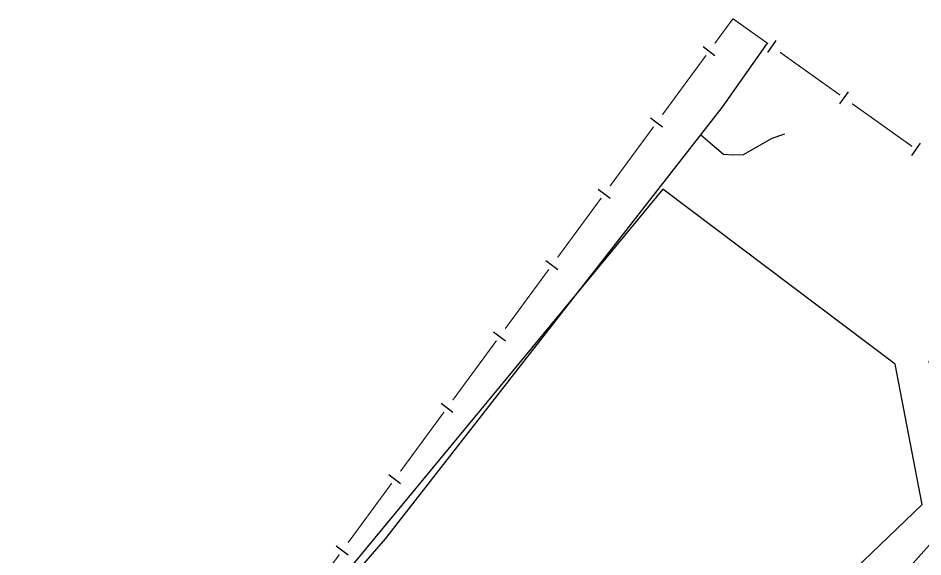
# Model space of a CAD drawing. Extents: x 199577 to 200882, y 4838726 to 4840156.
# Drawn here: x 199978.2 to 200162.3, y 4839919.8 to 4840029.3 of the extents above; entities that cross this region are included whole.
import ezdxf

# ---------------------------------------------------------------- set-up
doc = ezdxf.new("R2010")
doc.units = 0
doc.header["$LTSCALE"] = 1.5
doc.header["$MEASUREMENT"] = 0
for name, color, linetype in [('CD_MALHA_LOTES', 7, 'CONTINUOUS'), ('LM-LIM-SETORES-BAIRROS', 250, 'CONTINUOUS'), ('RU-EMBARC-TRAPICHE', 7, 'CONTINUOUS'), ('RU-QUADRA', 210, 'CONTINUOUS'), ('SV-RUA-PAVIM', 7, 'CONTINUOUS')]:
    doc.layers.add(name, color=color, linetype=linetype)

msp = doc.modelspace()

# ---------------------------------------------------------------- linework, layer by layer
at = {"layer": 'CD_MALHA_LOTES', "linetype": 'Continuous', "flags": 128}
for points in [[(200109.35, 4839994.51), (200029.2, 4839897.56)], [(200156.67, 4839958.91), (200109.35, 4839994.51)], [(200127.91, 4839897.56), (200162.15, 4839930.41), (200156.67, 4839958.91)]]:
    msp.add_lwpolyline(points, dxfattribs=at)
at = {"layer": 'LM-LIM-SETORES-BAIRROS', "const_width": 0.25}
for points in [[(200119.947369, 4840024.165569), (200123.500585, 4840029.000303)], [(200123.500585, 4840029.000303), (200123.64, 4840029.19)], [(200123.64, 4840029.19), (200130.777521, 4840024.103381)], [(200109.28772, 4840009.661366), (200118.17076, 4840021.748202)], [(200133.2206, 4840022.362299), (200145.435993, 4840013.656889)], [(200147.879072, 4840011.915807), (200160.094465, 4840003.210397)], [(200098.628071, 4839995.157164), (200107.511112, 4840007.243999)], [(200087.968422, 4839980.652961), (200096.851463, 4839992.739797)], [(200077.308773, 4839966.148759), (200086.191814, 4839978.235594)], [(200066.649125, 4839951.644557), (200075.532165, 4839963.731392)], [(200055.989476, 4839937.140354), (200064.872516, 4839949.22719)], [(200045.329827, 4839922.636152), (200054.212868, 4839934.722987)], [(200034.670178, 4839908.131949), (200043.553219, 4839920.218785)]]:
    msp.add_lwpolyline(points, dxfattribs=at)
at = {"layer": 'LM-LIM-SETORES-BAIRROS'}
for points in [[(200119.971647, 4840021.665687), (200117.55428, 4840023.442295)], [(200130.72134, 4840022.301481), (200132.462422, 4840024.74456)], [(200145.379812, 4840011.854989), (200147.120894, 4840014.298068)], [(200109.311998, 4840007.161484), (200106.894631, 4840008.938092)], [(200160.038284, 4840001.408497), (200161.779366, 4840003.851576)], [(200098.652349, 4839992.657282), (200096.234982, 4839994.43389)], [(200087.9927, 4839978.153079), (200085.575333, 4839979.929687)], [(200077.333051, 4839963.648877), (200074.915684, 4839965.425485)], [(200066.673403, 4839949.144674), (200064.256036, 4839950.921283)], [(200056.013754, 4839934.640472), (200053.596387, 4839936.41708)], [(200045.354105, 4839920.13627), (200042.936738, 4839921.912878)]]:
    msp.add_lwpolyline(points, dxfattribs=at)
at = {"layer": 'RU-EMBARC-TRAPICHE', "linetype": 'Continuous'}
msp.add_polyline3d([(200130.612712, 4840024.220834, 3.11), (200121.37, 4840011.17, 3.11), (200052.88, 4839923.44, 3.21), (200030.53, 4839897.57, 3.21)], dxfattribs=at)
at = {"layer": 'RU-QUADRA', "linetype": 'Continuous', "flags": 128}
msp.add_lwpolyline([(199664.32, 4839452.58), (199781.38, 4839565.17), (199877.53, 4839658.95), (199894.68, 4839674.47), (199922.61, 4839700.51), (200000, 4839774.82), (200127.91, 4839897.56), (200162.15, 4839930.41), (200156.67, 4839958.91), (200109.35, 4839994.51), (200029.2, 4839897.56), (200000, 4839862.24), (199937.53, 4839789.94), (199872.75, 4839722.23), (199845.1, 4839695.32), (199780.34, 4839634.06), (199772.91, 4839627.43), (199767.28, 4839621.55), (199762.32, 4839626.7), (199710.63, 4839577.87), (199702.93, 4839570.4), (199652.38, 4839522)], dxfattribs=at)
at = {"layer": 'SV-RUA-PAVIM', "linetype": 'Continuous'}
for points in [[(200117.13, 4840005.56, 3.21), (200121.73, 4840001.67, 3.21), (200123.82, 4840001.48, 3.21), (200125.76, 4840001.56, 3.21), (200131.61, 4840004.89, 3.21), (200134.22, 4840005.78, 3.21)], [(200138.67, 4839897.57, 3.5), (200157.07, 4839914.83, 3.5), (200168.51, 4839927.7, 3.5), (200169.34, 4839931.17, 3.5), (200168.35, 4839937.68, 3.5), (200165.79, 4839948.76, 3.5), (200163.53, 4839959.54, 3.5)]]:
    msp.add_polyline3d(points, dxfattribs=at)

doc.saveas('drawing.dxf')
